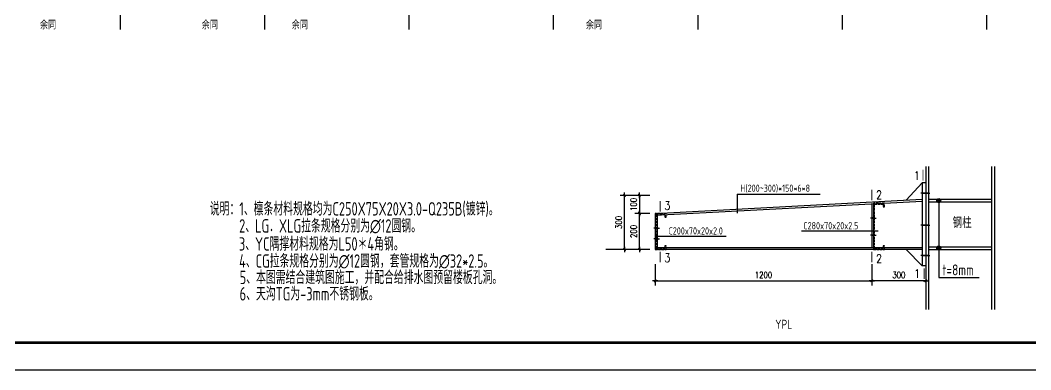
# Model space of a CAD drawing. Extents: x 19118 to 566552, y -1188739 to 92943.
# Drawn here: x 134148 to 190148, y -590067 to -570711 of the extents above; entities that cross this region are included whole.
import ezdxf
from ezdxf.enums import TextEntityAlignment as Align

# ---------------------------------------------------------------- set-up
doc = ezdxf.new("R2010")
doc.units = 0
doc.header["$LTSCALE"] = 1000
doc.header["$MEASUREMENT"] = 0
doc.linetypes.add('DASH', pattern=[0.35, 0.25, -0.1])
doc.linetypes.add('DOTE', pattern=[2.42, 2, -0.2, 0.02, -0.2])
doc.layers.get('0').update_dxf_attribs({"linetype": 'CONTINUOUS'})
doc.layers.get('Defpoints').update_dxf_attribs({"linetype": 'CONTINUOUS'})
for name, color, linetype in [('AXIS', 3, 'CONTINUOUS'), ('DIM_ELEV', 3, 'CONTINUOUS'), ('DOTE', 9, 'DOTE'), ('JZSM', 7, 'CONTINUOUS'), ('PUB_DIM', 3, 'CONTINUOUS'), ('PUB_TEXT', 7, 'CONTINUOUS'), ('PUB_TITLE', 4, 'CONTINUOUS')]:
    doc.layers.add(name, color=color, linetype=linetype)
doc.styles.add('_HZDX', font='atssdeng.shx', dxfattribs={"width": 0.8, "bigfont": 'atssdchn.shx'})
doc.styles.add('DIM_FONT', font='SIMPLEX.shx', dxfattribs={"width": 0.8})
doc.styles.add('TSSD_Rein', font='atssdeng.shx', dxfattribs={"width": 0.7, "bigfont": 'atssdchn.shx'})
doc.dimstyles.new('DIMN0.1', dxfattribs={"dimtxt": 350, "dimasz": 1, "dimexe": 250, "dimexo": 300, "dimgap": 150, "dimtad": 1, "dimdec": 0, "dimlfac": 0.1, "dimzin": 0, "dimdsep": 46, "dimtxsty": 'DIM_FONT', "dimblk": '_DIMX', "dimcen": 0.09, "dimclrt": 7, "dimadec": 0, "dimazin": 0, "dimtfac": 1, "dimtdec": 0, "dimtix": 1, "dimtmove": 2, "dimatfit": 3, "dimldrblk": '_DIMX', "dimfxl": 1, "dimtolj": 1, "dimtzin": 0, "dimarcsym": 0})

# ---------------------------------------------------------------- blocks, each defined once
blk = doc.blocks.new('_DIMX')
blk.add_line((-150, 0), (150, 0))
at = {"const_width": 50}
blk.add_lwpolyline([(-70, -70), (70, 70)], dxfattribs=at)
blk = doc.blocks.new('*D498')
at = {"layer": 'AXIS', "color": 0, "lineweight": -2}
for p, q in [((169037, -580408), (168212, -580408)), ((168462, -580409), (168462, -581407)), ((169037, -581408), (168212, -581408))]:
    blk.add_line(p, q, dxfattribs=at)
at = {"layer": 'Defpoints', "color": 0}
for p in [(169337, -580408), (168462, -581408), (169337, -581408)]:
    blk.add_point(p, dxfattribs=at)
at = {"layer": 'AXIS', "color": 0, "lineweight": -2}
for p, rotation in [((168462, -580408), 90), ((168462, -581408), 270)]:
    blk.add_blockref('_DIMX', p, dxfattribs=dict(at, rotation=rotation))
at = {"layer": 'AXIS', "color": 7, "insert": (168137, -580908), "char_height": 350, "attachment_point": 5, "rotation": 90, "style": 'DIM_FONT'}
blk.add_mtext('\\A1;100', dxfattribs=at)
blk = doc.blocks.new('*D501')
at = {"layer": 'AXIS', "color": 0, "lineweight": -2}
for p, q in [((181337, -584213), (181337, -585392)), ((184337, -584213), (184337, -585392)), ((184336, -585142), (181338, -585142))]:
    blk.add_line(p, q, dxfattribs=at)
at = {"layer": 'Defpoints', "color": 0}
for p in [(181337, -583913), (184337, -583913), (181337, -585142)]:
    blk.add_point(p, dxfattribs=at)
at = {"layer": 'AXIS', "color": 0, "lineweight": -2, "rotation": 180}
blk.add_blockref('_DIMX', (181337, -585142), dxfattribs=at)
at = {"layer": 'AXIS', "color": 0, "lineweight": -2}
blk.add_blockref('_DIMX', (184337, -585142), dxfattribs=at)
at = {"layer": 'AXIS', "color": 7, "insert": (182837, -584817), "char_height": 350, "attachment_point": 5, "style": 'DIM_FONT'}
blk.add_mtext('\\A1;300', dxfattribs=at)

msp = doc.modelspace()

# ---------------------------------------------------------------- hatches: boundary and pattern name
h = msp.add_hatch(color=256)
edge = h.paths.add_edge_path()
edge.add_arc((185049.37, -580695.08), 111.17, 0, 360)
h = msp.add_hatch(color=256)
edge = h.paths.add_edge_path()
edge.add_arc((185049.37, -583325.85), 111.17, 0, 360)

# ---------------------------------------------------------------- linework, layer by layer
for p, q in [((184336.63, -578819.66), (184336.63, -586726.17)), ((184486.63, -578819.66), (184486.63, -586726.17)), ((187979.42, -578819.66), (187979.42, -586726.17)), ((188129.42, -578819.66), (188129.42, -586726.17)), ((183236.63, -580680.94), (184136.63, -579707.6)), ((184136.63, -579707.6), (184136.63, -584307.6)), ((184336.63, -579707.6), (184136.63, -579707.6)), ((169336.63, -581407.6), (184136.63, -580620.94)), ((184486.63, -580620.94), (187979.42, -580620.94)), ((185049.37, -580620.94), (185049.37, -584960.38)), ((169336.63, -581507.82), (184136.63, -580721.16)), ((181336.63, -580869.99), (181336.63, -583307.6)), ((181436.63, -580901.16), (181436.63, -583307.6)), ((184486.63, -580771.21), (187979.42, -580771.21)), ((169336.63, -581407.6), (169336.63, -583407.6)), ((169436.63, -581501.16), (169436.63, -583307.6)), ((177449.86, -582371.31), (181693.24, -582371.31)), ((169387.34, -582660.79), (173272.69, -582660.79)), ((184136.63, -583307.6), (169336.63, -583307.6)), ((184136.63, -583407.6), (169336.63, -583407.6)), ((183236.63, -583407.6), (184136.63, -584307.6)), ((184486.63, -583262.98), (187979.42, -583262.98)), ((184486.63, -583413.26), (187979.42, -583413.26)), ((184336.63, -584307.6), (184136.63, -584307.6)), ((185049.37, -584960.38), (187285.11, -584960.38))]:
    msp.add_line(p, q)
at = {"lineweight": -3}
for p, q in [((184145.56, -580288.8), (184060.08, -580288.8)), ((184474.05, -580288.8), (184559.53, -580288.8)), ((181343.08, -581663.13), (181257.59, -581663.13)), ((181496.44, -581663.13), (181581.92, -581663.13)), ((169343.08, -582222.81), (169257.59, -582222.81)), ((169496.44, -582222.81), (169581.92, -582222.81)), ((184145.56, -582062.26), (184060.08, -582062.26)), ((184474.05, -582062.26), (184559.53, -582062.26)), ((169343.08, -582823.11), (169257.59, -582823.11)), ((169496.44, -582823.11), (169581.92, -582823.11)), ((181343.08, -582611.6), (181257.59, -582611.6)), ((181496.44, -582611.6), (181581.92, -582611.6)), ((184145.56, -583740.6), (184060.08, -583740.6)), ((184474.05, -583740.6), (184559.53, -583740.6))]:
    msp.add_line(p, q, dxfattribs=at)
at = {"linetype": 'DASH', "ltscale": 0.5}
for p, q in [((182036.63, -580837.42), (181436.63, -580837.42)), ((181436.63, -580837.42), (181436.63, -583410.41)), ((181496.63, -583350.41), (181496.63, -580897.42)), ((181496.63, -580897.42), (181976.63, -580897.42)), ((181976.63, -580897.42), (181976.63, -581037.42)), ((181976.63, -581037.42), (182036.63, -581037.42)), ((182036.63, -581037.42), (182036.63, -580837.42)), ((169936.63, -581407.6), (169336.63, -581407.6)), ((169336.63, -581407.6), (169336.63, -583407.6)), ((169396.63, -583347.6), (169396.63, -581467.6)), ((169396.63, -581467.6), (169876.63, -581467.6)), ((169876.63, -581467.6), (169876.63, -581607.6)), ((169876.63, -581607.6), (169936.63, -581607.6)), ((169936.63, -581607.6), (169936.63, -581407.6)), ((169336.63, -583407.6), (169936.63, -583407.6)), ((169876.63, -583347.6), (169396.63, -583347.6)), ((169936.63, -583207.6), (169876.63, -583207.6)), ((169876.63, -583207.6), (169876.63, -583347.6)), ((169936.63, -583407.6), (169936.63, -583207.6)), ((181436.63, -583410.41), (182036.63, -583410.41)), ((181976.63, -583350.41), (181496.63, -583350.41)), ((182036.63, -583210.41), (181976.63, -583210.41)), ((181976.63, -583210.41), (181976.63, -583350.41)), ((182036.63, -583410.41), (182036.63, -583210.41))]:
    msp.add_line(p, q, dxfattribs=at)
at = {"lineweight": -3, "const_width": 100}
for points in [[(184484.05, -580288.8), (184135.56, -580288.8)], [(181506.44, -581663.13), (181333.08, -581663.13)], [(169506.44, -582222.81), (169333.08, -582222.81)], [(184484.05, -582062.26), (184135.56, -582062.26)], [(169506.44, -582823.11), (169333.08, -582823.11)], [(181506.44, -582611.6), (181333.08, -582611.6)], [(184484.05, -583740.6), (184135.56, -583740.6)]]:
    msp.add_lwpolyline(points, dxfattribs=at)
for centre in [(185049.37, -580695.08), (185049.37, -583325.85)]:
    msp.add_circle(centre, 111.17)
at = {"layer": 'AXIS'}
for q in [(173877.81, -581399.92, 200), (178484.94, -580340.56, 200)]:
    msp.add_line((173877.81, -580340.56, 200), q, dxfattribs=at)
at = {"layer": 'DIM_ELEV'}
msp.add_line((167389.83, -583407.6), (166601.41, -583407.6), dxfattribs=at)
at = {"layer": 'DOTE', "color": 8}
for p, q in [((139708.4, -571223.8), (139708.4, -515716.73)), ((147708.4, -571223.8), (147708.4, -515716.73)), ((155708.4, -571223.8), (155708.4, -515716.73)), ((163708.4, -571223.8), (163708.4, -515716.73)), ((171708.4, -571223.8), (171708.4, -515716.73)), ((179708.4, -571223.8), (179708.4, -515716.73)), ((187708.4, -571223.8), (187708.4, -515716.73))]:
    msp.add_line(p, q, dxfattribs=at)
at = {"layer": 'PUB_DIM', "const_width": 50}
for points in [[(184176.74, -578993.85), (184176.74, -579587.18)], [(181337.58, -580093.5), (181337.58, -580686.84)], [(169605.98, -580713.45), (169605.98, -581306.79)], [(169605.98, -583532.25), (169605.98, -584125.59)], [(181337.58, -583532.25), (181337.58, -584125.59)], [(184244.93, -584450.09), (184244.93, -585043.43)]]:
    msp.add_lwpolyline(points, dxfattribs=at)
at = {"layer": 'PUB_TITLE'}
msp.add_lwpolyline([(77811.65, -590066.61), (235461.65, -590066.61), (235461.65, -500966.61), (77811.65, -500966.61)], close=True, dxfattribs=at)
at = {"layer": 'PUB_TITLE', "const_width": 150}
msp.add_lwpolyline([(81561.65, -588566.61), (233961.65, -588566.61), (233961.65, -502466.61), (81561.65, -502466.61)], close=True, dxfattribs=at)

# ---------------------------------------------------------------- texts
at = {"layer": 'AXIS', "style": 'TSSD_Rein', "width": 0.8}
for p in [(135243.19, -571207.3), (144207.44, -571207.3), (149195.44, -571207.3), (165494.68, -571207.3)]:
    msp.add_text('余同', height=432, dxfattribs=at).set_placement(p)
at = {"layer": 'AXIS', "linetype": 'ByBlock', "style": 'TSSD_Rein', "width": 0.8}
for s, p in [('H(200~300)*150*6*8', (174054.18, -580214.14, 702)), ('C200x70x20x2.0', (170076.41, -582578.04, 702)), ('C280x70x20x2.5', (177545.79, -582288.17, 702))]:
    msp.add_text(s, height=400, dxfattribs=at).set_placement(p)
at = {"layer": 'JZSM', "style": 'TSSD_Rein', "width": 0.7}
for s, p in [('说明：1、檩条材料规格均为C250X75X20X3.0-Q235B(镀锌)。', (144655.89, -581526.21)), ('2、LG．XLG拉条规格分别为∅12圆钢。', (146280.11, -582471.29)), ('3、YC隅撑材料规格为L50＊4角钢。', (146268.56, -583468.83)), ('4、CG拉条规格分别为∅12圆钢，套管规格为∅32*2.5。', (146278.81, -584416.75)), ('5、本图需结合建筑图施工，并配合给排水图预留楼板孔洞。', (146309.52, -585323.46, 764.57)), ('6、天沟TG为-3mm不锈钢板。', (146309.15, -586231.96, 764.57))]:
    msp.add_text(s, height=742.5, dxfattribs=at).set_placement(p)
at = {"layer": 'PUB_DIM', "style": 'DIM_FONT', "width": 0.8}
for s, p in [('1', (183835.17, -579314.31)), ('2', (181740.56, -580378.95)), ('3', (170008.97, -580974.28)), ('3', (170008.97, -583869.87)), ('2', (181740.56, -583911.02)), ('1', (183847.69, -584739.95))]:
    msp.add_text(s, height=466.56, dxfattribs=at).set_placement(p, align=Align.MIDDLE)
at = {"layer": 'PUB_TEXT', "width": 0.8}
for s, height, style, p in [('钢柱', 600, 'TSSD_Rein', (185816.02, -582215.02, 702)), ('t=8mm', 600, 'TSSD_Rein', (185244.56, -584835.72, 702)), ('YPL', 500, '_HZDX', (175989.26, -587797.75))]:
    msp.add_text(s, height=height, dxfattribs=dict(at, style=style)).set_placement(p)

# ---------------------------------------------------------------- dimensions: what is measured, and where the dimension line sits
at = {"layer": 'AXIS'}
for base, p1, p2 in [((167639.83, -580407.6), (168839.49, -583407.6), (168839.49, -580407.6)), ((168461.84, -581407.6), (169336.63, -583407.6), (169336.63, -581407.6))]:
    msp.add_linear_dim(base=base, p1=p1, p2=p2, angle=90, dimstyle='DIMN0.1', dxfattribs=at).render()
for base, p1, p2, angle, picture, middle in [((168461.84, -581407.6), (169336.63, -580407.6), (169336.63, -581407.6), 270, '*D498', (168136.84, -580907.6)), ((181336.63, -585142.24), (184336.63, -583912.55), (181336.63, -583912.55), 180, '*D501', (182836.63, -584817.24))]:
    dim = msp.add_linear_dim(base=base, p1=p1, p2=p2, angle=angle, dimstyle='DIMN0.1', dxfattribs=at)
    dim.commit()
    dim.dimension.update_dxf_attribs({"geometry": picture, "text_midpoint": middle})
msp.add_linear_dim(base=(181336.63, -585142.24), p1=(169336.63, -583912.55), p2=(181336.63, -583912.55), dimstyle='DIMN0.1', dxfattribs=at).render()

doc.saveas('drawing.dxf')
